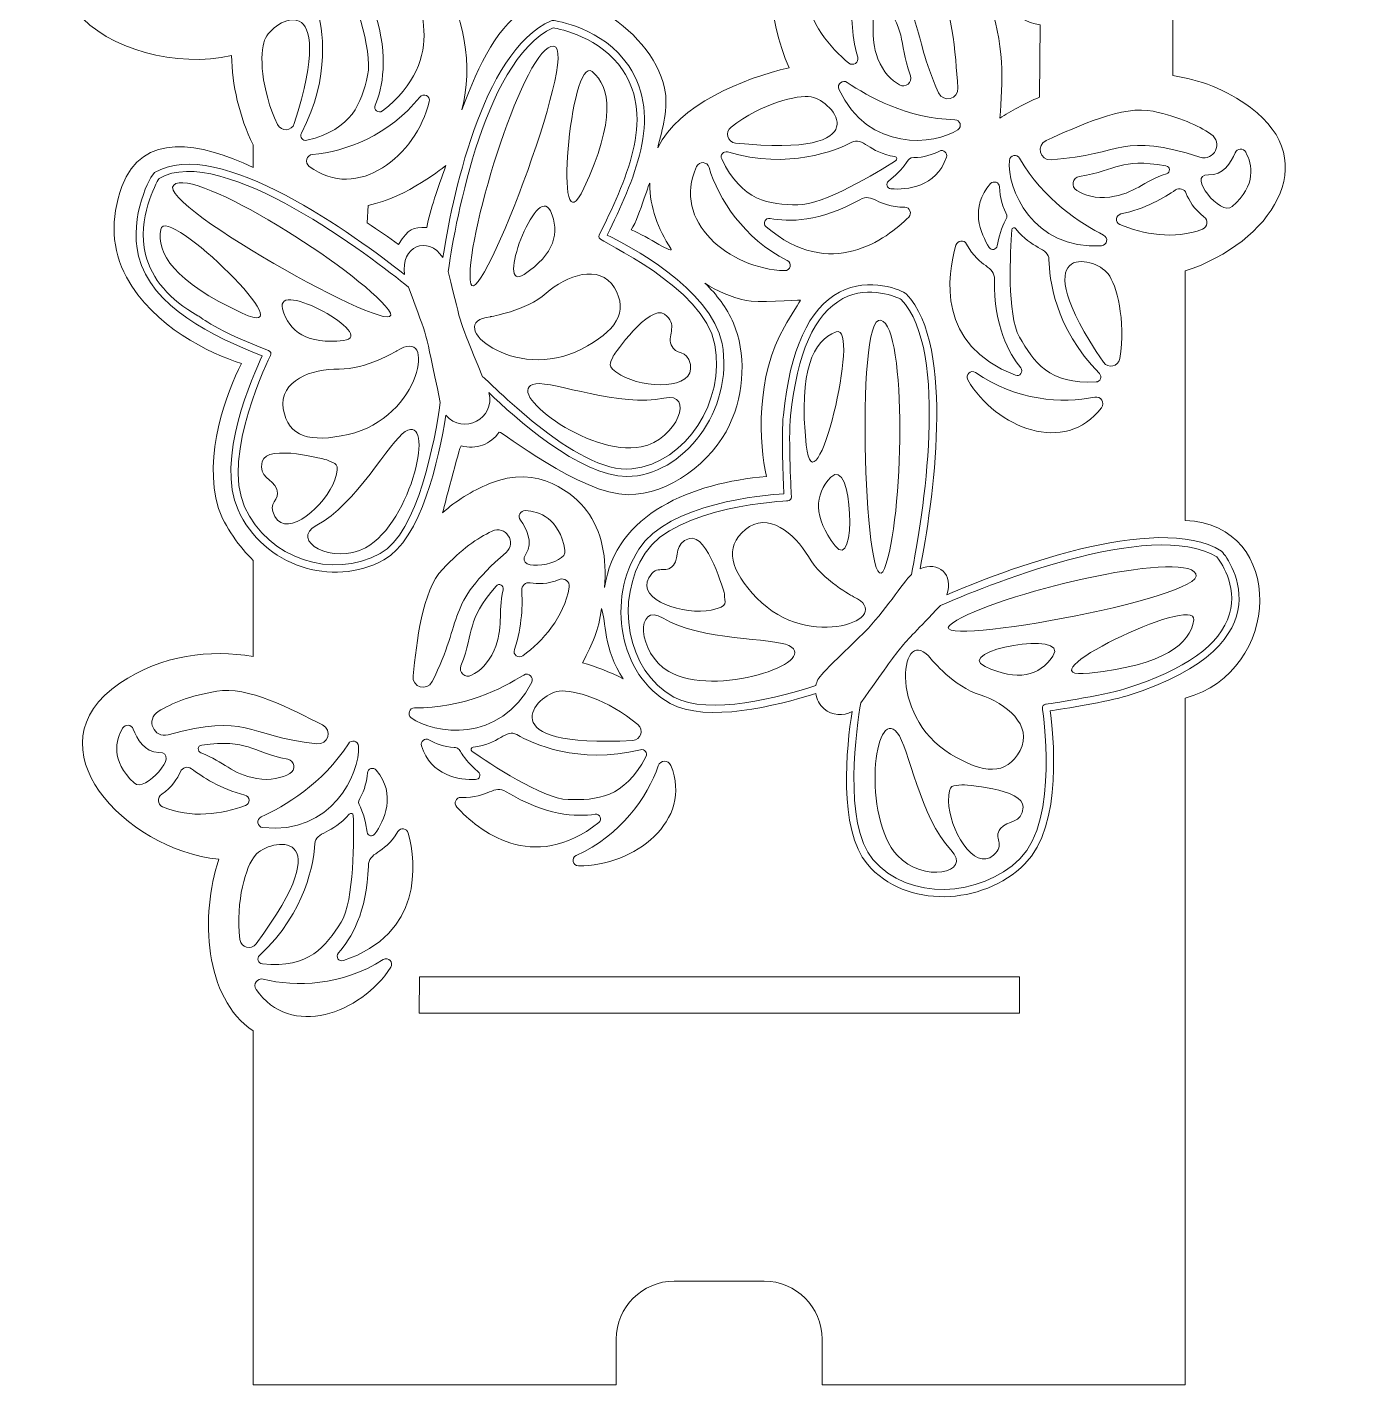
# Model space of a CAD drawing. Header units: inches. Extents: x 103 to 799, y 69 to 720.
# Drawn here: x 433.8 to 799, y 69.4 to 441.2 of the extents above; entities that cross this region are included whole.
import ezdxf

# ---------------------------------------------------------------- set-up
doc = ezdxf.new("R2010")
doc.units = ezdxf.units.IN
doc.header["$MEASUREMENT"] = 0
doc.layers.add('_U+0421_U+043B_U+043E_U+0439 1', color=7, linetype='Continuous')

# ---------------------------------------------------------------- blocks, each defined once
blk = doc.blocks.new('block 2')
at = {"layer": '_U+0421_U+043B_U+043E_U+0439 1', "color": 1, "lineweight": 9, "true_color": 0xff0000}
blk.add_lwpolyline([(705.52, 171.19), (541.12, 171.19), (541.26, 181.09), (705.52, 181.09), (705.52, 171.19), (705.52, 171.19)], dxfattribs=at)
for points, knots in [([(792.9, 609.25), (783.5, 629.71), (762.64, 637.41), (745.66, 639.32), (743.81, 644.55), (741.46, 649.59), (738.69, 654.42), (738.06, 652.85), (752.73, 683.65), (734.57, 708.38), (725.89, 720.2), (716.13, 718.6), (711.08, 716.59), (698.87, 711.74), (688.4, 694.66), (687.37, 679.54), (680.4, 681.54), (672.12, 682.28), (664.32, 681.3), (625.47, 688.23), (577.24, 687.77), (542, 670.75), (533.76, 681.95), (522.52, 689.03), (511.33, 680.67), (498.07, 670.75), (495.83, 656.7), (501.77, 641.38), (501.77, 641.38), (501.77, 641.38), (501.77, 641.38), (497.1, 629.14), (495.7, 618.29), (495.7, 606.5), (481.6, 590.59), (483.19, 572.65), (495.7, 558.82), (495.7, 558.82), (495.7, 558.82), (495.7, 558.82), (495.7, 558.82), (495.7, 490.04), (495.7, 490.04), (479.63, 490.61), (460.63, 486.45), (448.5, 470.26), (439.7, 458.53), (444.07, 449.64), (447.46, 445.39), (455.64, 435.12), (475.02, 430.05), (489.79, 433.45), (489.91, 425.56), (491.91, 416.61), (495.7, 409), (495.7, 409), (495.7, 409), (495.7, 409), (495.7, 409), (495.7, 402.8), (495.7, 402.8), (481.25, 409.71), (465.28, 412.71), (459.78, 397.6), (456.52, 388.67), (456.94, 380.31), (461.02, 372.75), (468.39, 359.07), (483.88, 351.9), (492.5, 349.09), (488.56, 341.12), (481.73, 324.14), (486.24, 309.44), (487.7, 304.69), (492.2, 298.59), (495.7, 295.18), (495.7, 295.18), (495.7, 268.88), (495.7, 268.88), (483.83, 270.78), (470.88, 269.48), (459.2, 261.54), (433.82, 244.3), (460.55, 216.02), (486.29, 213.32), (481.26, 197.87), (482.16, 175.46), (495.71, 166.3), (495.71, 166.3), (495.7, 166.31), (495.7, 166.31), (495.7, 166.31), (495.7, 69.39), (495.7, 69.39), (495.7, 69.39), (595.15, 69.39), (595.15, 69.39), (595.15, 69.39), (595.15, 81.93), (595.15, 81.93), (595.15, 90.67), (602.26, 97.79), (611.01, 97.79), (611.01, 97.79), (635.64, 97.79), (635.64, 97.79), (644.38, 97.79), (651.5, 90.67), (651.5, 81.93), (651.5, 81.93), (651.5, 69.39), (651.5, 69.39), (651.5, 69.39), (750.95, 69.39), (750.95, 69.39), (750.95, 69.39), (750.95, 257.49), (750.95, 257.49), (777.58, 264.64), (778.71, 305.04), (750.95, 306.13), (750.95, 306.13), (750.95, 374.45), (750.95, 374.45), (774.46, 382.31), (788.89, 404.3), (768.8, 419.22), (762.08, 424.22), (754.8, 426.9), (747.51, 427.96), (747.51, 427.96), (747.51, 506.5), (747.51, 506.5), (756.66, 510.02), (768.77, 518.82), (774.81, 529.34), (783.87, 545.12), (776.73, 573.11), (750.94, 565.92), (750.94, 565.92), (750.95, 579.69), (750.95, 579.69), (749.15, 580.25), (773.58, 572.39), (788.66, 584.72), (792.87, 588.16), (799.01, 595.92), (792.9, 609.25)], [0, 0, 0, 0, 1, 1, 1, 2, 2, 2, 3, 3, 3, 4, 4, 4, 5, 5, 5, 6, 6, 6, 7, 7, 7, 8, 8, 8, 9, 9, 9, 10, 10, 10, 11, 11, 11, 12, 12, 12, 13, 13, 13, 14, 14, 14, 15, 15, 15, 16, 16, 16, 17, 17, 17, 18, 18, 18, 19, 19, 19, 20, 20, 20, 21, 21, 21, 22, 22, 22, 23, 23, 23, 24, 24, 24, 25, 25, 25, 26, 26, 26, 27, 27, 27, 28, 28, 28, 29, 29, 29, 30, 30, 30, 31, 31, 31, 32, 32, 32, 33, 33, 33, 34, 34, 34, 35, 35, 35, 36, 36, 36, 37, 37, 37, 38, 38, 38, 39, 39, 39, 40, 40, 40, 41, 41, 41, 42, 42, 42, 43, 43, 43, 44, 44, 44, 45, 45, 45, 46, 46, 46, 47, 47, 47, 48, 48, 48, 49, 49, 49, 49]), ([(606.48, 408.22), (607.78, 413.34), (609.5, 419.14), (608.38, 424.5), (606.6, 432.91), (599.37, 440.91), (591.12, 445.62), (586.07, 448.52), (575.95, 448.87), (571.12, 446.5), (563.11, 442.57), (557.39, 431), (552.88, 418.62), (556.06, 430.77), (553.36, 443.94), (546.73, 457.93), (588.15, 442.3), (617.15, 471.77), (612.25, 491.36), (618.42, 479.99), (629.11, 473.65), (642.78, 477.1), (634, 466.12), (636.55, 442.91), (642.47, 430.12), (629.88, 427.26), (612.08, 419.87), (606.48, 408.22)], [0, 0, 0, 0, 1, 1, 1, 2, 2, 2, 3, 3, 3, 4, 4, 4, 5, 5, 5, 6, 6, 6, 7, 7, 7, 8, 8, 8, 9, 9, 9, 9]), ([(664.65, 459.47), (661.7, 462.29), (665.11, 467.01), (668.72, 465.1), (672.69, 463.02), (676.81, 459.91), (681.77, 454.18), (687.27, 447.83), (687.98, 434.07), (688.67, 424.6), (688.9, 421.51), (684.66, 420.43), (683.39, 423.25), (675.17, 441.54), (681.02, 443.83), (664.65, 459.47)], [0, 0, 0, 0, 1, 1, 1, 2, 2, 2, 3, 3, 3, 4, 4, 4, 5, 5, 5, 5]), ([(529.14, 444.97), (527.91, 448.93), (532.03, 448.96), (533.7, 456.57), (533.99, 457.93), (535.79, 458.22), (536.55, 457.06), (541.23, 449.89), (549.48, 432.44), (531.09, 418.3), (530.04, 417.49), (528.58, 418.61), (529.1, 419.84), (531.12, 424.61), (532.88, 432.96), (529.14, 444.97)], [0, 0, 0, 0, 1, 1, 1, 2, 2, 2, 3, 3, 3, 4, 4, 4, 5, 5, 5, 5]), ([(520.72, 456.75), (522.76, 451.32), (528.61, 434.83), (527.04, 428.03), (525.28, 420.41), (522.97, 413.25), (510.41, 410.24), (509.27, 409.97), (508.35, 411.16), (508.9, 412.19), (517.2, 427.72), (514.58, 441.36), (513.27, 446.01), (512.35, 449.28), (517.05, 450.04), (519.54, 456.76), (519.74, 457.3), (520.52, 457.29), (520.72, 456.75)], [0, 0, 0, 0, 1, 1, 1, 2, 2, 2, 3, 3, 3, 4, 4, 4, 5, 5, 5, 6, 6, 6, 6]), ([(506.97, 414.85), (506.29, 412.73), (503.37, 412.54), (502.41, 414.54), (497.73, 424.29), (497.48, 434.1), (498.85, 437.7), (501.09, 443.54), (519.18, 453.21), (506.97, 414.85)], [0, 0, 0, 0, 1, 1, 1, 2, 2, 2, 3, 3, 3, 3]), ([(646.95, 450.68), (646.75, 452.21), (648.38, 453.32), (649.77, 452.66), (652.84, 451.21), (655.72, 451.17), (657.69, 451.43), (658.96, 451.59), (660.06, 450.55), (659.92, 449.27), (659.54, 445.78), (659.3, 439.47), (661.25, 433), (661.67, 431.59), (660, 430.47), (658.85, 431.39), (653.55, 435.62), (648.03, 442.43), (646.95, 450.68)], [0, 0, 0, 0, 1, 1, 1, 2, 2, 2, 3, 3, 3, 4, 4, 4, 5, 5, 5, 6, 6, 6, 6]), ([(664.99, 449.23), (664.77, 450.39), (666.24, 451.07), (666.97, 450.14), (675.1, 439.68), (672.08, 438.35), (675.67, 427.92), (676.3, 426.11), (674.32, 424.45), (672.66, 425.43), (670.53, 426.69), (668.17, 428.86), (666.79, 432.53), (664.3, 439.15), (666.26, 442.41), (664.99, 449.23)], [0, 0, 0, 0, 1, 1, 1, 2, 2, 2, 3, 3, 3, 4, 4, 4, 5, 5, 5, 5]), ([(711.03, 422.06), (706.91, 420.25), (703.15, 418.29), (700.17, 416.35), (700.96, 425.8), (701.65, 437), (696.77, 449.27), (696.33, 450.39), (698.51, 448.57), (700.75, 447), (703.85, 444.82), (707.49, 442.29), (711.25, 441.88), (711.25, 441.88), (711.03, 422.06), (711.03, 422.06)], [0, 0, 0, 0, 1, 1, 1, 2, 2, 2, 3, 3, 3, 4, 4, 4, 5, 5, 5, 5]), ([(656.12, 424.23), (655.48, 425.63), (657.12, 426.97), (658.39, 426.1), (663.97, 422.25), (674.82, 416.18), (687.85, 415.87), (689.31, 415.84), (689.88, 413.97), (688.67, 413.15), (682.49, 408.92), (664.03, 406.9), (656.12, 424.23)], [0, 0, 0, 0, 1, 1, 1, 2, 2, 2, 3, 3, 3, 4, 4, 4, 4]), ([(541.33, 422.1), (542.33, 423.34), (544.3, 422.35), (543.92, 420.8), (540.35, 406.08), (524.31, 393.21), (511.06, 403.07), (509.7, 404.09), (510.29, 406.23), (511.99, 406.37), (521.01, 407.11), (532.94, 411.61), (541.33, 422.1)], [0, 0, 0, 0, 1, 1, 1, 2, 2, 2, 3, 3, 3, 4, 4, 4, 4]), ([(648.5, 422.12), (654.67, 421.13), (667.85, 405.41), (627.8, 409.47), (625.59, 409.7), (624.8, 412.52), (626.56, 413.87), (635.15, 420.46), (644.69, 422.73), (648.5, 422.12)], [0, 0, 0, 0, 1, 1, 1, 2, 2, 2, 3, 3, 3, 3]), ([(757.98, 411.91), (761.38, 409.64), (758.85, 404.39), (754.96, 405.65), (733.42, 412.6), (734.19, 406.37), (714.19, 404.89), (711.1, 404.67), (710.04, 408.91), (712.86, 410.18), (721.52, 414.08), (733.96, 420), (742.17, 418.18), (749.56, 416.55), (754.26, 414.41), (757.98, 411.91)], [0, 0, 0, 0, 1, 1, 1, 2, 2, 2, 3, 3, 3, 4, 4, 4, 5, 5, 5, 5]), ([(624, 405.16), (623.5, 406.22), (624.48, 407.36), (625.6, 407.04), (642.5, 402.11), (655.31, 407.48), (659.59, 409.72), (662.61, 411.29), (664.32, 406.85), (671.4, 405.79), (671.97, 405.71), (672.12, 404.95), (671.63, 404.64), (666.74, 401.53), (651.8, 392.41), (644.83, 392.55), (637.01, 392.7), (629.53, 393.48), (624, 405.16)], [0, 0, 0, 0, 1, 1, 1, 2, 2, 2, 3, 3, 3, 4, 4, 4, 5, 5, 5, 6, 6, 6, 6]), ([(670.36, 396.95), (669.26, 397.02), (668.84, 398.4), (669.7, 399.08), (675.81, 403.96), (674.38, 405.51), (676.59, 405.5), (679.33, 405.48), (681.82, 406.39), (683.6, 407.28), (684.7, 407.84), (685.95, 406.75), (685.54, 405.58), (682.66, 397.34), (674.73, 396.65), (670.36, 396.95)], [0, 0, 0, 0, 1, 1, 1, 2, 2, 2, 3, 3, 3, 4, 4, 4, 5, 5, 5, 5]), ([(728.59, 384.26), (729.97, 383.56), (729.56, 381.48), (728.03, 381.38), (709.03, 380.09), (702.01, 397.29), (702.79, 404.73), (702.94, 406.19), (704.85, 406.58), (705.58, 405.31), (712.05, 393.99), (722.56, 387.34), (728.59, 384.26)], [0, 0, 0, 0, 1, 1, 1, 2, 2, 2, 3, 3, 3, 4, 4, 4, 4]), ([(721.97, 400.33), (732.82, 402.13), (732.62, 405.41), (745.66, 403.25), (746.82, 403.05), (746.92, 401.43), (745.79, 401.07), (739.2, 398.94), (737.26, 395.67), (730.26, 394.71), (726.36, 394.17), (723.34, 395.22), (721.21, 396.49), (719.57, 397.48), (720.08, 400.02), (721.97, 400.33)], [0, 0, 0, 0, 1, 1, 1, 2, 2, 2, 3, 3, 3, 4, 4, 4, 5, 5, 5, 5]), ([(764.59, 406.82), (765.12, 408.09), (766.88, 408.17), (767.52, 406.95), (769.26, 403.68), (770.56, 397.97), (763.74, 392.09), (760.79, 389.32), (751.04, 400.95), (757.33, 400.75), (761.24, 400.63), (763.47, 404.15), (764.59, 406.82)], [0, 0, 0, 0, 1, 1, 1, 2, 2, 2, 3, 3, 3, 4, 4, 4, 4]), ([(535.5, 381.75), (532.97, 383.53), (529.99, 385.58), (526.91, 387.67), (526.91, 387.67), (527.16, 392.43), (527.16, 392.43), (537.88, 394.5), (548.49, 403.38), (548.49, 403.38), (546.22, 396.95), (544.26, 391.47), (543.25, 386.38), (539.31, 386.45), (538.39, 386.21), (535.5, 381.75)], [0, 0, 0, 0, 1, 1, 1, 2, 2, 2, 3, 3, 3, 4, 4, 4, 5, 5, 5, 5]), ([(617.12, 403.05), (617.83, 404.59), (620.05, 404.45), (620.53, 402.82), (623.12, 394.14), (629.98, 383.4), (641.96, 377.34), (643.39, 376.62), (642.82, 374.49), (641.23, 374.54), (626.14, 375), (610.18, 388.02), (617.12, 403.05)], [0, 0, 0, 0, 1, 1, 1, 2, 2, 2, 3, 3, 3, 4, 4, 4, 4]), ([(610.08, 380.61), (611.31, 378.74), (603.75, 383.79), (599.25, 385.75), (601.71, 389.72), (604.34, 399.79), (604.34, 398.38), (604.31, 391.85), (606.5, 386.01), (610.08, 380.61)], [0, 0, 0, 0, 1, 1, 1, 2, 2, 2, 3, 3, 3, 3]), ([(697.63, 398.38), (698.46, 399.29), (700.01, 398.72), (700.05, 397.48), (700.25, 391.01), (703.01, 390.34), (701.75, 388.38), (700.56, 386.53), (699.85, 383.55), (699.45, 381.35), (699.26, 380.27), (697.85, 379.99), (697.26, 380.92), (694.92, 384.62), (691.75, 391.92), (697.63, 398.38)], [0, 0, 0, 0, 1, 1, 1, 2, 2, 2, 3, 3, 3, 4, 4, 4, 5, 5, 5, 5]), ([(636.15, 386.58), (635.13, 387.44), (635.93, 389.11), (637.24, 388.85), (642.32, 387.85), (650.85, 387.84), (661.84, 393.98), (665.46, 395.99), (666.34, 391.97), (674.13, 391.9), (675.52, 391.89), (676.18, 390.19), (675.2, 389.21), (669.14, 383.16), (653.76, 371.49), (636.15, 386.58)], [0, 0, 0, 0, 1, 1, 1, 2, 2, 2, 3, 3, 3, 4, 4, 4, 5, 5, 5, 5]), ([(755.66, 385.9), (747.89, 382.92), (739.27, 384.54), (733.03, 387.18), (731.67, 387.76), (731.86, 389.76), (733.3, 390.06), (739.92, 391.43), (745.36, 394.65), (748.25, 396.64), (749.3, 397.37), (750.74, 396.9), (751.2, 395.7), (751.91, 393.84), (753.32, 391.33), (756.06, 389.32), (757.3, 388.41), (757.1, 386.45), (755.66, 385.9)], [0, 0, 0, 0, 1, 1, 1, 2, 2, 2, 3, 3, 3, 4, 4, 4, 5, 5, 5, 6, 6, 6, 6]), ([(688.15, 381.49), (688.55, 382.82), (690.36, 383.05), (691.03, 381.84), (694.8, 375), (698.75, 376.16), (698.7, 372.01), (698.53, 359.43), (702.6, 351.93), (705.9, 347.93), (706.74, 346.9), (705.66, 345.41), (704.42, 345.89), (682.77, 354.21), (685.71, 373.29), (688.15, 381.49)], [0, 0, 0, 0, 1, 1, 1, 2, 2, 2, 3, 3, 3, 4, 4, 4, 5, 5, 5, 5]), ([(705.53, 356.37), (702.1, 362.44), (703.01, 379.92), (703.42, 385.7), (703.46, 386.27), (704.2, 386.51), (704.54, 386.04), (708.85, 380.31), (713.56, 380.93), (713.61, 377.53), (713.68, 372.7), (715.06, 358.88), (727.43, 346.35), (728.25, 345.52), (727.71, 344.12), (726.54, 344.05), (713.64, 343.36), (709.39, 349.56), (705.53, 356.37)], [0, 0, 0, 0, 1, 1, 1, 2, 2, 2, 3, 3, 3, 4, 4, 4, 5, 5, 5, 6, 6, 6, 6]), ([(732.98, 350.45), (732.63, 348.26), (729.78, 347.61), (728.53, 349.45), (706.05, 382.52), (725.83, 378.83), (729.8, 373.67), (732.15, 370.61), (734.69, 361.13), (732.98, 350.45)], [0, 0, 0, 0, 1, 1, 1, 2, 2, 2, 3, 3, 3, 3]), ([(636.26, 318.16), (615.94, 316.47), (594.87, 308.03), (591.93, 287.77), (592.6, 295.69), (591.23, 303.29), (587.02, 308.83), (583.74, 313.16), (573.92, 321.84), (560.38, 316.22), (555.45, 314.17), (551.22, 311.44), (547.59, 308.26), (547.59, 308.26), (552.29, 326.69), (552.67, 326.58), (556.67, 325.5), (560.8, 326.97), (563.08, 330.33), (563.45, 330.87), (585.3, 313.18), (598.4, 313.18), (609.52, 313.18), (621.36, 322.08), (626.17, 332.33), (630.35, 341.25), (630.67, 352.08), (627.2, 360.2), (625.4, 364.4), (622.62, 368.02), (619.38, 371.13), (622.68, 368.93), (626.45, 367.31), (630.74, 366.36), (633.2, 365.81), (644.58, 366.41), (645.58, 366.47), (645.58, 366.47), (642.88, 362.07), (641.17, 359.17), (633.25, 345.8), (634.22, 326.99), (636.26, 318.16)], [0, 0, 0, 0, 1, 1, 1, 2, 2, 2, 3, 3, 3, 4, 4, 4, 5, 5, 5, 6, 6, 6, 7, 7, 7, 8, 8, 8, 9, 9, 9, 10, 10, 10, 11, 11, 11, 12, 12, 12, 13, 13, 13, 14, 14, 14, 14]), ([(727.96, 336.99), (718.16, 323.89), (699.1, 331.4), (691.41, 344.63), (690.61, 346.01), (692.22, 347.52), (693.53, 346.61), (704.56, 338.96), (717.27, 338.03), (726.13, 339.89), (727.8, 340.24), (728.98, 338.36), (727.96, 336.99)], [0, 0, 0, 0, 1, 1, 1, 2, 2, 2, 3, 3, 3, 4, 4, 4, 4]), ([(568.87, 306.24), (568.05, 307.35), (568.89, 308.9), (570.26, 308.83), (573.96, 308.65), (579.53, 306.84), (581.08, 297.97), (581.95, 294.02), (566.97, 291.6), (570.36, 296.9), (572.47, 300.2), (570.59, 303.91), (568.87, 306.24)], [0, 0, 0, 0, 1, 1, 1, 2, 2, 2, 3, 3, 3, 4, 4, 4, 4]), ([(544.7, 261.98), (543.31, 259.21), (539.12, 260.47), (539.48, 263.55), (540.57, 272.98), (541.86, 286.7), (547.62, 292.82), (552.82, 298.33), (557.06, 301.26), (561.11, 303.18), (564.81, 304.93), (568.02, 300.08), (564.94, 297.38), (547.93, 282.44), (553.68, 279.91), (544.7, 261.98)], [0, 0, 0, 0, 1, 1, 1, 2, 2, 2, 3, 3, 3, 4, 4, 4, 5, 5, 5, 5]), ([(569.24, 286.99), (569.15, 288.27), (570.3, 289.27), (571.56, 289.05), (573.52, 288.71), (576.39, 288.63), (579.52, 289.95), (580.95, 290.55), (582.52, 289.38), (582.26, 287.86), (580.84, 279.66), (575.04, 273.09), (569.56, 269.08), (568.37, 268.21), (566.74, 269.4), (567.23, 270.79), (569.45, 277.17), (569.47, 283.49), (569.24, 286.99)], [0, 0, 0, 0, 1, 1, 1, 2, 2, 2, 3, 3, 3, 4, 4, 4, 5, 5, 5, 6, 6, 6, 6]), ([(564.18, 287.16), (562.62, 280.41), (564.44, 277.06), (561.68, 270.56), (560.14, 266.94), (557.7, 264.88), (555.51, 263.71), (553.82, 262.8), (551.9, 264.54), (552.6, 266.33), (556.62, 276.56), (553.7, 278.08), (562.24, 288.16), (563, 289.06), (564.44, 288.31), (564.18, 287.16)], [0, 0, 0, 0, 1, 1, 1, 2, 2, 2, 3, 3, 3, 4, 4, 4, 5, 5, 5, 5]), ([(585.87, 267.12), (588.77, 272.74), (590.25, 275.72), (591.09, 282), (592.34, 278.72), (591.6, 270.8), (597.03, 262.75), (593.34, 264.64), (589.54, 266.12), (585.87, 267.12)], [0, 0, 0, 0, 1, 1, 1, 2, 2, 2, 3, 3, 3, 3]), ([(539, 252.11), (537.83, 252.98), (538.47, 254.82), (539.93, 254.8), (552.97, 254.55), (564.06, 260.17), (569.8, 263.78), (571.11, 264.59), (572.68, 263.18), (571.99, 261.81), (563.35, 244.83), (544.99, 247.62), (539, 252.11)], [0, 0, 0, 0, 1, 1, 1, 2, 2, 2, 3, 3, 3, 4, 4, 4, 4]), ([(469.7, 253.79), (473.52, 256.13), (478.3, 258.07), (485.76, 259.39), (494.04, 260.86), (506.22, 254.42), (514.7, 250.16), (517.47, 248.77), (516.23, 244.58), (513.15, 244.94), (493.23, 247.25), (494.27, 253.45), (472.45, 247.41), (468.51, 246.32), (466.21, 251.66), (469.7, 253.79)], [0, 0, 0, 0, 1, 1, 1, 2, 2, 2, 3, 3, 3, 4, 4, 4, 5, 5, 5, 5]), ([(601.08, 250.22), (602.79, 248.79), (601.87, 246.01), (599.66, 245.88), (559.74, 243.52), (573.04, 258.63), (579.51, 259.38), (583.34, 259.83), (592.78, 257.16), (601.08, 250.22)], [0, 0, 0, 0, 1, 1, 1, 2, 2, 2, 3, 3, 3, 3]), ([(463.11, 234.23), (456.54, 240.39), (458.08, 246.04), (459.96, 249.23), (460.65, 250.42), (462.41, 250.27), (462.88, 248.98), (463.89, 246.27), (465.96, 242.66), (469.88, 242.61), (476.17, 242.54), (465.94, 231.34), (463.11, 234.23)], [0, 0, 0, 0, 1, 1, 1, 2, 2, 2, 3, 3, 3, 4, 4, 4, 4]), ([(603.27, 241.41), (597.26, 229.98), (589.75, 229.51), (581.93, 229.68), (574.96, 229.84), (560.42, 239.58), (555.66, 242.89), (555.19, 243.22), (555.37, 243.98), (555.94, 244.04), (563.07, 244.8), (564.95, 249.16), (567.9, 247.46), (572.09, 245.05), (584.66, 239.15), (601.76, 243.35), (602.89, 243.63), (603.82, 242.45), (603.27, 241.41)], [0, 0, 0, 0, 1, 1, 1, 2, 2, 2, 3, 3, 3, 4, 4, 4, 5, 5, 5, 6, 6, 6, 6]), ([(496.67, 235.44), (489.72, 236.69), (487.92, 240.05), (481.42, 242.45), (480.31, 242.86), (480.48, 244.47), (481.65, 244.62), (494.76, 246.23), (494.43, 242.95), (505.19, 240.71), (507.07, 240.31), (507.47, 237.76), (505.78, 236.84), (503.6, 235.66), (500.54, 234.74), (496.67, 235.44)], [0, 0, 0, 0, 1, 1, 1, 2, 2, 2, 3, 3, 3, 4, 4, 4, 5, 5, 5, 5]), ([(497.89, 224.93), (504.06, 227.75), (514.83, 233.95), (521.78, 244.99), (522.56, 246.23), (524.45, 245.76), (524.54, 244.3), (525, 236.82), (517.27, 219.94), (498.34, 222.02), (496.81, 222.19), (496.49, 224.28), (497.89, 224.93)], [0, 0, 0, 0, 1, 1, 1, 2, 2, 2, 3, 3, 3, 4, 4, 4, 4]), ([(543.82, 246.04), (545.56, 245.07), (548.01, 244.06), (550.75, 243.96), (552.97, 243.87), (551.43, 242.42), (557.36, 237.26), (558.19, 236.54), (557.71, 235.19), (556.61, 235.16), (552.24, 235.05), (544.34, 236.07), (541.81, 244.42), (541.45, 245.6), (542.74, 246.64), (543.82, 246.04)], [0, 0, 0, 0, 1, 1, 1, 2, 2, 2, 3, 3, 3, 4, 4, 4, 5, 5, 5, 5]), ([(470.92, 227.71), (469.51, 228.32), (469.39, 230.28), (470.67, 231.14), (473.49, 233.03), (475, 235.48), (475.79, 237.31), (476.3, 238.49), (477.76, 238.89), (478.78, 238.12), (481.59, 236.01), (486.88, 232.56), (493.43, 230.92), (494.87, 230.56), (494.97, 228.55), (493.59, 228.03), (487.24, 225.65), (478.56, 224.4), (470.92, 227.71)], [0, 0, 0, 0, 1, 1, 1, 2, 2, 2, 3, 3, 3, 4, 4, 4, 5, 5, 5, 6, 6, 6, 6]), ([(529.06, 220.27), (528.43, 219.37), (527.04, 219.71), (526.89, 220.8), (525.83, 228.56), (523.77, 228.1), (524.91, 230), (526.33, 232.35), (526.83, 234.95), (526.97, 236.94), (527.06, 238.17), (528.63, 238.68), (529.43, 237.73), (535.03, 231.03), (531.55, 223.87), (529.06, 220.27)], [0, 0, 0, 0, 1, 1, 1, 2, 2, 2, 3, 3, 3, 4, 4, 4, 5, 5, 5, 5]), ([(584.16, 214.37), (596.38, 219.92), (603.7, 230.36), (606.64, 238.92), (607.19, 240.53), (609.41, 240.58), (610.06, 239.01), (616.28, 223.9), (600.1, 211.36), (584.78, 211.54), (583.18, 211.56), (582.71, 213.71), (584.16, 214.37)], [0, 0, 0, 0, 1, 1, 1, 2, 2, 2, 3, 3, 3, 4, 4, 4, 4]), ([(552.63, 230.28), (560.41, 230.02), (561.47, 233.99), (565, 231.83), (575.72, 225.24), (584.24, 224.89), (589.36, 225.67), (590.68, 225.87), (591.41, 224.18), (590.36, 223.36), (572.13, 209.03), (557.25, 221.33), (551.45, 227.63), (550.51, 228.65), (551.24, 230.32), (552.63, 230.28)], [0, 0, 0, 0, 1, 1, 1, 2, 2, 2, 3, 3, 3, 4, 4, 4, 5, 5, 5, 5]), ([(522, 225.7), (522.36, 226.15), (523.09, 225.88), (523.11, 225.31), (523.28, 219.51), (523.45, 202.01), (519.76, 196.1), (515.62, 189.46), (511.11, 183.43), (498.25, 184.67), (497.09, 184.79), (496.61, 186.21), (497.46, 187), (510.35, 199), (512.3, 212.75), (512.58, 217.57), (512.77, 220.96), (517.46, 220.16), (522, 225.7)], [0, 0, 0, 0, 1, 1, 1, 2, 2, 2, 3, 3, 3, 4, 4, 4, 5, 5, 5, 6, 6, 6, 6]), ([(492.09, 191.33), (490.83, 202.08), (493.77, 211.44), (496.24, 214.39), (500.26, 219.19), (520.51, 222.46), (496.5, 190.15), (495.17, 188.36), (492.35, 189.13), (492.09, 191.33)], [0, 0, 0, 0, 1, 1, 1, 2, 2, 2, 3, 3, 3, 3]), ([(519.04, 187.68), (522.51, 191.53), (526.89, 198.85), (527.25, 211.43), (527.37, 215.58), (531.28, 214.27), (535.33, 220.93), (536.05, 222.11), (537.85, 221.81), (538.19, 220.46), (540.28, 212.16), (542.41, 192.97), (520.44, 185.58), (519.17, 185.15), (518.16, 186.69), (519.04, 187.68)], [0, 0, 0, 0, 1, 1, 1, 2, 2, 2, 3, 3, 3, 4, 4, 4, 5, 5, 5, 5]), ([(533.38, 183.77), (525.22, 171), (505.86, 164.05), (496.54, 177.68), (495.58, 179.08), (496.84, 180.91), (498.49, 180.49), (507.26, 178.26), (520.01, 178.65), (531.35, 185.84), (532.7, 186.69), (534.24, 185.11), (533.38, 183.77)], [0, 0, 0, 0, 1, 1, 1, 2, 2, 2, 3, 3, 3, 4, 4, 4, 4])]:
    blk.add_open_spline(points, degree=3, knots=knots, dxfattribs=at)
at = {"layer": '_U+0421_U+043B_U+043E_U+0439 1', "color": 7, "lineweight": 9, "true_color": 0xffffff}
for points, knots in [([(560.24, 341.13), (562.19, 334.09), (553.12, 329.37), (548.46, 334.97), (546.57, 323.05), (541.73, 300.93), (531.48, 295.31), (517.33, 287.56), (498.55, 293.69), (491.56, 309.02), (485.33, 322.7), (495.74, 346.04), (498.2, 351.2), (484.81, 356.46), (467.77, 364.59), (464.33, 378.5), (461.59, 389.57), (467.72, 400.82), (468.72, 401.41), (486.02, 411.78), (524.07, 383.84), (537.18, 373.46), (535.92, 381.22), (543.58, 384.39), (547.65, 378.1), (549.97, 392.93), (558.1, 434.53), (577.3, 442.99), (577.47, 443.07), (577.65, 443.1), (577.84, 443.07), (578.39, 443), (591.5, 441.14), (598.54, 430.63), (608.1, 416.34), (599.71, 399.03), (592.68, 384.3), (597.74, 381.82), (621.31, 369.54), (624.09, 354.63), (627.51, 336.35), (613.29, 318.17), (598.07, 318.17), (585.21, 318.17), (567.09, 334.48), (560.24, 341.13)], [0, 0, 0, 0, 1, 1, 1, 2, 2, 2, 3, 3, 3, 4, 4, 4, 5, 5, 5, 6, 6, 6, 7, 7, 7, 8, 8, 8, 9, 9, 9, 10, 10, 10, 11, 11, 11, 12, 12, 12, 13, 13, 13, 14, 14, 14, 15, 15, 15, 15]), ([(558.5, 345.5), (559.5, 345.21), (584.26, 318.56), (599.41, 320.24), (614.47, 321.92), (624.98, 339.02), (622.13, 354.26), (619.16, 370.15), (590.77, 382.49), (590.41, 383.49), (590.32, 383.74), (590.33, 384.02), (590.45, 384.26), (597.54, 398.78), (605.9, 416.01), (596.88, 429.5), (590.89, 438.46), (579.72, 440.72), (577.84, 441.05), (558.2, 431.99), (550.47, 383.9), (549.12, 374.33), (553.25, 357.53), (551.53, 362.82), (558.5, 345.5)], [0, 0, 0, 0, 1, 1, 1, 2, 2, 2, 3, 3, 3, 4, 4, 4, 5, 5, 5, 6, 6, 6, 7, 7, 7, 8, 8, 8, 8]), ([(577.96, 436.06), (570.4, 436.57), (554.36, 385.85), (555.12, 372), (555.89, 358.15), (585.52, 435.55), (577.96, 436.06)], [0, 0, 0, 0, 1, 1, 1, 2, 2, 2, 2]), ([(586.27, 397.12), (594.97, 415.87), (593.62, 424.86), (588.51, 429.06), (582.65, 433.88), (577.57, 378.37), (586.27, 397.12)], [0, 0, 0, 0, 1, 1, 1, 2, 2, 2, 2]), ([(546.95, 338.47), (542.31, 360.24), (543.99, 354.41), (538.27, 370.02), (528.49, 377.9), (487.24, 409.72), (469.95, 399.82), (469.08, 398.37), (463.79, 388.96), (466.27, 378.96), (467.94, 372.23), (472.75, 366.59), (480.57, 362.21), (481.57, 361.64), (485.31, 358.22), (499.93, 352.67), (500.48, 352.46), (500.73, 351.82), (500.47, 351.28), (500.33, 351.01), (486.89, 324.09), (493.38, 309.85), (499.87, 295.61), (517.34, 289.86), (530.51, 297.07), (540.89, 302.74), (545.49, 328.18), (546.95, 338.47)], [0, 0, 0, 0, 1, 1, 1, 2, 2, 2, 3, 3, 3, 4, 4, 4, 5, 5, 5, 6, 6, 6, 7, 7, 7, 8, 8, 8, 9, 9, 9, 9]), ([(532.73, 363.81), (524.38, 374.88), (479.39, 403.26), (473.94, 397.99), (468.5, 392.72), (541.09, 352.73), (532.73, 363.81)], [0, 0, 0, 0, 1, 1, 1, 2, 2, 2, 2]), ([(569.92, 373.53), (578.16, 379), (579.85, 384.97), (577.08, 390.89), (573.32, 398.93), (561.69, 368.05), (569.92, 373.53)], [0, 0, 0, 0, 1, 1, 1, 2, 2, 2, 2]), ([(470.4, 385.84), (469.21, 379.33), (473.98, 371.59), (492.73, 362.89), (511.48, 354.18), (471.77, 393.3), (470.4, 385.84)], [0, 0, 0, 0, 1, 1, 1, 2, 2, 2, 2]), ([(585.61, 353.05), (594.91, 357.92), (598.7, 363.17), (594.61, 369.86), (590.52, 376.56), (581.49, 373.25), (575.91, 368.35), (570.34, 363.44), (560.65, 361.94), (560.65, 361.94), (547.31, 360.33), (567.39, 343.52), (585.61, 353.05)], [0, 0, 0, 0, 1, 1, 1, 2, 2, 2, 3, 3, 3, 4, 4, 4, 4]), ([(520.45, 355.42), (530.27, 356.56), (501.45, 372.63), (503.77, 364.06), (505.48, 357.75), (510.62, 354.28), (520.45, 355.42)], [0, 0, 0, 0, 1, 1, 1, 2, 2, 2, 2]), ([(735.02, 258.13), (729.61, 256.4), (717.51, 254.51), (713.94, 253.97), (714.71, 248.45), (717.66, 222.52), (707.04, 212.04), (695.39, 200.54), (674.33, 199.7), (663.9, 211.95), (655.78, 221.49), (658.26, 244.47), (659.69, 253.83), (657.31, 252.47), (654.24, 252.67), (652.04, 254.56), (652.04, 254.56), (652.04, 254.56), (652.04, 254.56), (650.74, 255.67), (649.98, 257.17), (649.77, 258.74), (639, 255.32), (619.8, 250.57), (609.9, 256.02), (595.79, 263.79), (592.43, 284.6), (601.34, 298.3), (609.48, 310.8), (635.47, 313.11), (641.04, 313.46), (640.85, 317.07), (640.27, 329.31), (640.89, 334.96), (642.68, 352.88), (647.86, 364.22), (656.27, 368.66), (664.37, 372.93), (673.56, 369.17), (674.52, 368.17), (688.31, 353.75), (681.69, 310.35), (678.34, 292.9), (683.28, 295.14), (687.66, 291.21), (685.65, 285.78), (700, 291.93), (743.16, 308.84), (760.82, 297.74), (761.94, 297.03), (780.94, 272.42), (735.02, 258.13)], [0, 0, 0, 0, 1, 1, 1, 2, 2, 2, 3, 3, 3, 4, 4, 4, 5, 5, 5, 6, 6, 6, 7, 7, 7, 8, 8, 8, 9, 9, 9, 10, 10, 10, 11, 11, 11, 12, 12, 12, 13, 13, 13, 14, 14, 14, 15, 15, 15, 16, 16, 16, 17, 17, 17, 17]), ([(649.82, 260.88), (650.32, 263.49), (650.55, 263.24), (663.26, 275.72), (668.16, 280.53), (673.84, 289.42), (675.97, 291.33), (679.03, 306.91), (686.54, 352.4), (673.18, 366.66), (672.1, 367.2), (664.45, 370.73), (657.18, 366.88), (649.41, 362.76), (644.6, 351.95), (642.87, 334.75), (642.18, 328.38), (643.08, 312.73), (643.09, 312.58), (643.12, 312.02), (642.69, 311.54), (642.13, 311.52), (641.83, 311.51), (611.39, 310.07), (603.02, 297.21), (594.7, 284.43), (597.83, 264.95), (610.87, 257.77), (620.41, 252.52), (640.2, 257.79), (649.82, 260.88)], [0, 0, 0, 0, 1, 1, 1, 2, 2, 2, 3, 3, 3, 4, 4, 4, 5, 5, 5, 6, 6, 6, 7, 7, 7, 8, 8, 8, 9, 9, 9, 10, 10, 10, 10]), ([(596.4, 345.95), (602.72, 342.11), (616.72, 341.91), (615.42, 348.81), (614.56, 353.41), (611.34, 351), (610.15, 354.25), (609.09, 357.17), (612.18, 359.91), (608.33, 362.6), (604.1, 365.55), (594.42, 351.36), (594.42, 351.36), (593.63, 349.03), (591.98, 348.63), (596.4, 345.95)], [0, 0, 0, 0, 1, 1, 1, 2, 2, 2, 3, 3, 3, 4, 4, 4, 5, 5, 5, 5]), ([(667.55, 360.99), (674.87, 359.05), (673.77, 305.86), (668.59, 292.99), (663.41, 280.13), (660.23, 362.94), (667.55, 360.99)], [0, 0, 0, 0, 1, 1, 1, 2, 2, 2, 2]), ([(503.96, 336.69), (505.16, 328.93), (511.44, 327.37), (521.68, 329.66), (541.75, 334.14), (546.23, 359.94), (535.01, 352.56), (535.01, 352.56), (526.64, 347.45), (519.22, 347.6), (511.79, 347.74), (502.76, 344.44), (503.96, 336.69)], [0, 0, 0, 0, 1, 1, 1, 2, 2, 2, 3, 3, 3, 4, 4, 4, 4]), ([(655.32, 357.76), (649.13, 355.42), (644.95, 347.34), (647.17, 326.79), (649.38, 306.24), (662.41, 360.44), (655.32, 357.76)], [0, 0, 0, 0, 1, 1, 1, 2, 2, 2, 2]), ([(608.14, 339.6), (596.51, 336.98), (577.81, 344.29), (573.11, 343.57), (563.42, 342.07), (587.6, 323.39), (601.96, 326.28), (611.88, 328.27), (616.85, 341.55), (608.14, 339.6)], [0, 0, 0, 0, 1, 1, 1, 2, 2, 2, 3, 3, 3, 3]), ([(537.35, 330.48), (533.29, 328), (523.74, 310.35), (513.16, 304.83), (505.25, 300.71), (517.62, 293.77), (526.48, 298.65), (539.31, 305.72), (545.72, 335.59), (537.35, 330.48)], [0, 0, 0, 0, 1, 1, 1, 2, 2, 2, 3, 3, 3, 3]), ([(518.03, 317.26), (519.68, 322.17), (518.15, 321.4), (516.05, 322.68), (516.05, 322.68), (499.5, 327.27), (498.17, 322.28), (496.97, 317.75), (501.1, 317.65), (502.16, 314.73), (503.35, 311.48), (499.34, 311.25), (501.65, 307.18), (505.12, 301.07), (515.68, 310.26), (518.03, 317.26)], [0, 0, 0, 0, 1, 1, 1, 2, 2, 2, 3, 3, 3, 4, 4, 4, 5, 5, 5, 5]), ([(653.86, 317.94), (649.34, 313.22), (649.02, 307.02), (655.07, 299.2), (661.11, 291.37), (660.01, 324.35), (653.86, 317.94)], [0, 0, 0, 0, 1, 1, 1, 2, 2, 2, 2]), ([(660.12, 285.24), (660.12, 285.24), (651.43, 289.78), (647.73, 296.22), (644.02, 302.66), (636.54, 308.69), (630.51, 303.66), (624.49, 298.63), (626.39, 292.45), (633.64, 284.85), (647.82, 269.97), (672.24, 279.44), (660.12, 285.24)], [0, 0, 0, 0, 1, 1, 1, 2, 2, 2, 3, 3, 3, 4, 4, 4, 4]), ([(759.61, 296.13), (741.69, 307.14), (694.34, 287.41), (683.9, 282.82), (670.96, 269.29), (674.98, 274.16), (662.1, 256.18), (661.04, 250.01), (657.02, 223.13), (665.43, 213.25), (675.06, 201.94), (694.76, 202.73), (705.64, 213.47), (716.56, 224.25), (711.86, 254.35), (711.82, 254.66), (711.73, 255.21), (712.1, 255.73), (712.66, 255.81), (712.82, 255.83), (728.32, 258.08), (734.41, 260.04), (750.95, 265.18), (760.57, 272.07), (763.04, 280.52), (765.34, 288.43), (760.36, 295.18), (759.61, 296.13)], [0, 0, 0, 0, 1, 1, 1, 2, 2, 2, 3, 3, 3, 4, 4, 4, 5, 5, 5, 6, 6, 6, 7, 7, 7, 8, 8, 8, 9, 9, 9, 9]), ([(621.13, 281.59), (626.18, 282.71), (624.74, 283.62), (624.75, 286.08), (624.75, 286.08), (620.15, 302.62), (615.19, 301.19), (610.68, 299.88), (612.73, 296.29), (610.78, 293.87), (608.61, 291.18), (606.34, 294.49), (604.04, 290.41), (600.6, 284.3), (613.92, 279.99), (621.13, 281.59)], [0, 0, 0, 0, 1, 1, 1, 2, 2, 2, 3, 3, 3, 4, 4, 4, 5, 5, 5, 5]), ([(687.16, 278.04), (675.69, 270.24), (757.28, 284.78), (753.82, 291.52), (750.35, 298.26), (698.63, 285.84), (687.16, 278.04)], [0, 0, 0, 0, 1, 1, 1, 2, 2, 2, 2]), ([(724.74, 264.31), (745.29, 266.53), (752.3, 272.33), (753.26, 278.88), (754.37, 286.38), (704.2, 262.1), (724.74, 264.31)], [0, 0, 0, 0, 1, 1, 1, 2, 2, 2, 2]), ([(642.42, 271.85), (638.2, 274.05), (618.15, 273.13), (607.97, 279.35), (600.36, 284), (600.79, 269.82), (609.54, 264.75), (622.21, 257.4), (651.12, 267.32), (642.42, 271.85)], [0, 0, 0, 0, 1, 1, 1, 2, 2, 2, 3, 3, 3, 3]), ([(694.75, 258.34), (687.67, 260.59), (681.39, 268.12), (681.39, 268.12), (673.14, 278.72), (669.09, 252.84), (686.65, 242.15), (695.62, 236.7), (702.07, 236.16), (705.69, 243.11), (709.32, 250.07), (701.83, 256.1), (694.75, 258.34)], [0, 0, 0, 0, 1, 1, 1, 2, 2, 2, 3, 3, 3, 4, 4, 4, 4]), ([(696.1, 266.15), (705.03, 261.92), (711.02, 263.54), (714.67, 268.97), (719.62, 276.34), (687.16, 270.38), (696.1, 266.15)], [0, 0, 0, 0, 1, 1, 1, 2, 2, 2, 2]), ([(672.07, 247.97), (665.79, 255.5), (662.27, 225.15), (672.14, 214.33), (678.97, 206.86), (692.91, 209.46), (686.74, 215.9), (678.5, 224.53), (675.12, 244.32), (672.07, 247.97)], [0, 0, 0, 0, 1, 1, 1, 2, 2, 2, 3, 3, 3, 3]), ([(689.75, 233.73), (687.34, 233.2), (686.14, 234.42), (686.13, 229.24), (686.1, 221.85), (693.15, 209.76), (698.39, 214.43), (701.89, 217.54), (698.17, 219.05), (700.34, 221.75), (702.28, 224.16), (706.23, 222.93), (706.54, 227.61), (706.89, 232.76), (689.75, 233.73), (689.75, 233.73)], [0, 0, 0, 0, 1, 1, 1, 2, 2, 2, 3, 3, 3, 4, 4, 4, 5, 5, 5, 5])]:
    blk.add_open_spline(points, degree=3, knots=knots, dxfattribs=at)

msp = doc.modelspace()

# ---------------------------------------------------------------- block references
at = {"layer": '_U+0421_U+043B_U+043E_U+0439 1'}
msp.add_blockref('block 2', (0, 0), dxfattribs=at)

doc.saveas('drawing.dxf')
